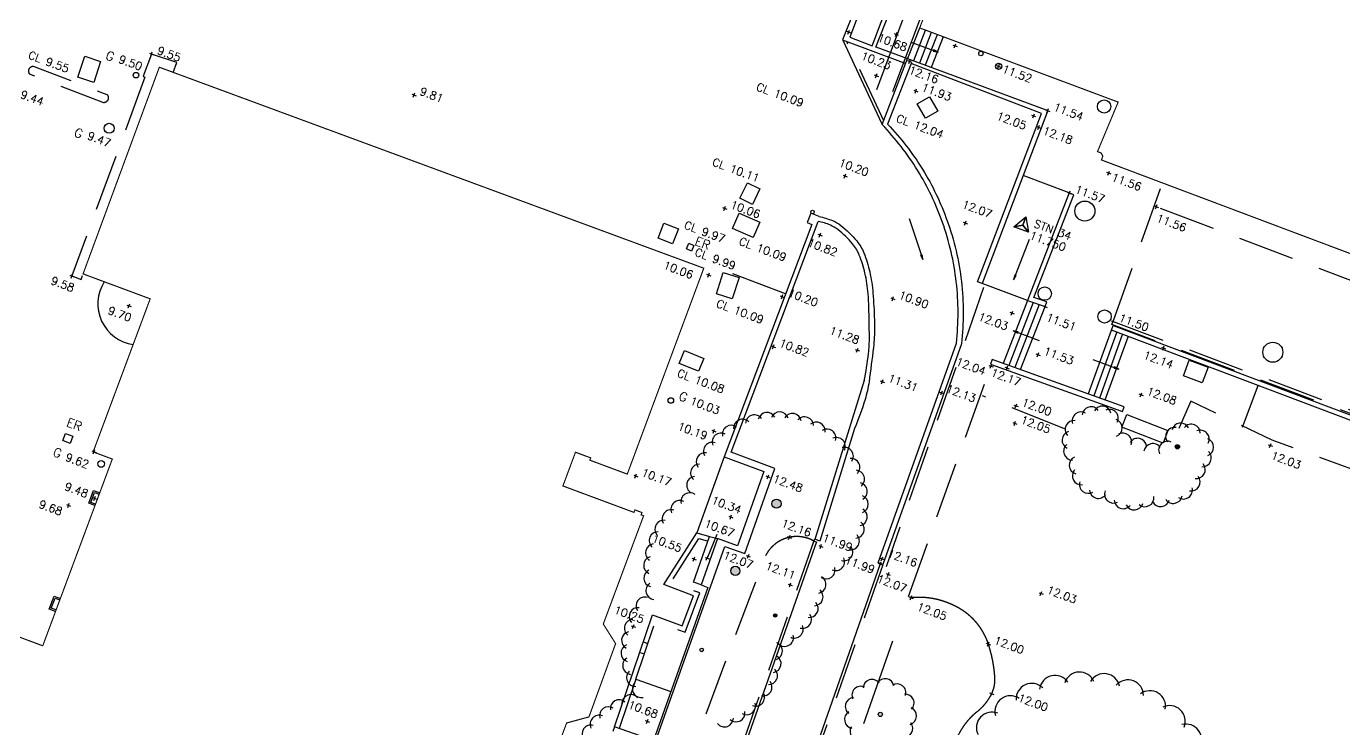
# Model space of a CAD drawing. Header units: millimetres. Extents: x 521005098 to 522149999836, y 174611071 to 175300000107.
# Drawn here: x 521313421 to 521372668, y 174768519 to 174800124 of the extents above; entities that cross this region are included whole.
import ezdxf
from ezdxf.enums import TextEntityAlignment as Align

# ---------------------------------------------------------------- set-up
doc = ezdxf.new("R2010")
doc.units = ezdxf.units.MM
doc.header["$LTSCALE"] = 200
doc.linetypes.add('survey-A$0$DASHED', pattern=[19.05, 12.7, -6.35])
for name, color, linetype in [('0-35TEXT', 3, 'Continuous'), ('survey-A$0$BT', 8, 'Continuous'), ('survey-A$0$BUILDING', 8, 'Continuous'), ('survey-A$0$CONTROL', 8, 'Continuous'), ('survey-A$0$DETAIL', 8, 'Continuous'), ('survey-A$0$GAS', 8, 'Continuous'), ('survey-A$0$LEVEL', 8, 'Continuous'), ('survey-A$0$ROAD', 8, 'Continuous'), ('survey-A$0$SERVICE', 8, 'Continuous'), ('survey-A$0$STAIRS', 8, 'Continuous'), ('survey-A$0$TEXT_SERVICE', 8, 'Continuous'), ('survey-A$0$VEGETATION', 8, 'Continuous')]:
    doc.layers.add(name, color=color, linetype=linetype)
doc.styles.add('survey-A$0$ROMANS', font='Romans.shx')

# ---------------------------------------------------------------- blocks, each defined once
blk = doc.blocks.new('survey-A')
at = {"layer": 'survey-A$0$SERVICE', "linetype": 'Continuous'}
h = blk.add_hatch(color=256, dxfattribs=at)
edge = h.paths.add_edge_path()
edge.add_arc((521347107, 174773612), 75, -20.42304, 339.57696)
at = {"layer": 'survey-A$0$VEGETATION', "linetype": 'Continuous'}
h = blk.add_hatch(color=256, dxfattribs=at)
edge = h.paths.add_edge_path()
edge.add_arc((521365190, 174781203), 95.5, -20.42304, 339.57696)
h = blk.add_hatch(color=256, dxfattribs=at)
edge = h.paths.add_edge_path()
edge.add_arc((521341870, 174766142), 127, -20.42304, 339.57696)
edge = h.paths.add_edge_path()
edge.add_arc((521343795, 174772063), 79.6, -20.42304, 339.57696)
edge = h.paths.add_edge_path()
edge.add_arc((521345309, 174775619), 207, -20.42304, 339.57696)
edge = h.paths.add_edge_path()
edge.add_arc((521347159, 174778642), 207, -20.42304, 339.57696)
edge = h.paths.add_edge_path()
edge.add_arc((521340055, 174761184), 15.9, -20.42304, 339.57696)
edge = h.paths.add_edge_path()
edge.add_arc((521351829, 174769161), 95.5, -20.42304, 339.57696)
edge = h.paths.add_edge_path()
edge.add_arc((521360992, 174764715), 160, -20.42304, 339.57696)
edge = h.paths.add_edge_path()
edge.add_arc((521362701, 174754282), 111, -20.42304, 339.57696)
edge = h.paths.add_edge_path()
edge.add_arc((521371251, 174749856), 111, -20.42304, 339.57696)
edge = h.paths.add_edge_path()
edge.add_arc((521378066, 174747229), 191, -20.42304, 339.57696)
at = {"layer": 'survey-A$0$BT', "linetype": 'Continuous', "flags": 128}
blk.add_lwpolyline([(521358816, 174814276), (521352370, 174797175)], dxfattribs=at)
at = {"layer": 'survey-A$0$BUILDING', "linetype": 'Continuous', "const_width": 50, "flags": 128}
for points in [[(521357051, 174809146), (521353601, 174800052)], [(521401283, 174792188), (521392312, 174795563), (521391333, 174793045), (521391498, 174792984), (521388297, 174784450), (521388129, 174784513), (521387942, 174784450), (521387879, 174784282), (521361773, 174794111), (521361836, 174794279), (521361764, 174794423), (521361596, 174794486), (521362527, 174796715), (521353601, 174800052)], [(521314158, 174772248), (521317287, 174780651), (521316425, 174780973), (521318990, 174787861), (521315972, 174788984), (521319401, 174798283), (521343889, 174789239), (521340448, 174779974), (521338764, 174780601), (521338803, 174780704), (521338119, 174780959), (521337553, 174779441), (521340749, 174778251), (521340791, 174778363), (521341109, 174778245), (521341071, 174778142), (521341183, 174778100), (521339369, 174773227), (521339924, 174772347), (521338725, 174769048), (521337721, 174768775), (521335988, 174764145)], [(521309772, 174773657), (521312373, 174772656), (521312470, 174772880), (521314158, 174772248)]]:
    blk.add_lwpolyline(points, dxfattribs=at)
at = {"layer": 'survey-A$0$CONTROL', "linetype": 'Continuous', "flags": 128}
blk.add_lwpolyline([(521358234, 174791172), (521358374, 174791547), (521358489, 174790864), (521358234, 174791172), (521357840, 174791106), (521358374, 174791547), (521358234, 174791172), (521358489, 174790864), (521357840, 174791106), (521358234, 174791172)], dxfattribs=at)
at = {"layer": 'survey-A$0$DETAIL', "linetype": 'Continuous', "flags": 128}
for points in [[(521351628, 174799192), (521352726, 174801983), (521351323, 174802523), (521350129, 174799513), (521352974, 174798454)], [(521351632, 174799202), (521353059, 174798671)], [(521351915, 174795699), (521353059, 174798671), (521359358, 174796329), (521356406, 174788555), (521356200, 174788632), (521359075, 174796202), (521353211, 174798451), (521352159, 174795722)], [(521349080, 174791565), (521348710, 174791718), (521348626, 174791515), (521348535, 174791295), (521348746, 174791208), (521344811, 174780749), (521346587, 174780088), (521345402, 174776752), (521344507, 174777070), (521343767, 174774988), (521344078, 174774877), (521341628, 174767979), (521339876, 174768602), (521339802, 174768394)], [(521341649, 174767738), (521344838, 174776719), (521345734, 174776401), (521347090, 174780221), (521345123, 174780954), (521349033, 174791347)], [(521355474, 174785839), (521351942, 174775907), (521351736, 174775984), (521355250, 174785864)], [(521350672, 174782033), (521349105, 174776963), (521348898, 174777040), (521351111, 174784196)], [(521344811, 174780749), (521343577, 174777337)], [(521316507, 174778555), (521316225, 174778659), (521316442, 174779240), (521316723, 174779136)], [(521316531, 174778620), (521316315, 174778701), (521316483, 174779150), (521316698, 174779070)], [(521339876, 174768602), (521341581, 174773641), (521342921, 174773142), (521343427, 174774501), (521342087, 174775000), (521343577, 174777337), (521344149, 174777173)], [(521343767, 174774988), (521343430, 174775113), (521344149, 174777173), (521344507, 174777070)], [(521314734, 174773794), (521314453, 174773899), (521314669, 174774480), (521314950, 174774375)], [(521314758, 174773860), (521314543, 174773940), (521314710, 174774390), (521314926, 174774309)], [(521341169, 174772424), (521341378, 174772353)], [(521351094, 174768755), (521352392, 174772472)], [(521341009, 174771950), (521341217, 174771880)]]:
    blk.add_lwpolyline(points, dxfattribs=at)
for points in [[(521351465, 174799250), (521352438, 174801833), (521351427, 174802213), (521350454, 174799630)], [(521359242, 174787513), (521359312, 174787721), (521358733, 174787916), (521360532, 174792544), (521360327, 174792624), (521358444, 174787780)], [(521362299, 174786654), (521382611, 174778995), (521382533, 174778789), (521362221, 174786448)], [(521356854, 174785135), (521356780, 174784927), (521362724, 174782793), (521362799, 174783000)], [(521362914, 174782650), (521364762, 174781933), (521364545, 174781373), (521362697, 174782091)]]:
    blk.add_lwpolyline(points, close=True, dxfattribs=at)
at = {"layer": 'survey-A$0$DETAIL', "linetype": 'survey-A$0$DASHED', "flags": 128}
for points in [[(521319050, 174798875), (521318678, 174797877), (521318754, 174797839)], [(521320026, 174798053), (521320193, 174798502), (521319050, 174798875)], [(521318754, 174797839), (521315468, 174788889), (521315881, 174788737), (521315966, 174788986)], [(521362299, 174786843), (521364523, 174793075)], [(521384623, 174784277), (521364240, 174792006)], [(521347566, 174788087), (521344063, 174789418)], [(521356475, 174788376), (521352087, 174775800)], [(521353092, 174774460), (521356805, 174784831)], [(521368126, 174782090), (521368830, 174783956)], [(521360113, 174782007), (521356425, 174783501)], [(521365788, 174783254), (521365261, 174782028)], [(521377554, 174778536), (521369458, 174781496), (521365788, 174783254)], [(521340833, 174770746), (521341717, 174773356), (521343050, 174772859), (521343710, 174774630), (521342419, 174775111), (521343674, 174777081), (521344076, 174776965)], [(521340833, 174770746), (521340084, 174768531)], [(521340833, 174770746), (521342412, 174770185)]]:
    blk.add_lwpolyline(points, dxfattribs=at)
at = {"layer": 'survey-A$0$DETAIL', "linetype": 'Continuous'}
for points in [[(521355250, 174785864, 0.056405), (521355245, 174788619, 0.056405), (521354624, 174791303, 0.053156), (521353504, 174793646, 0.053156), (521351915, 174795699)], [(521352159, 174795722, -0.052327), (521353726, 174793690, -0.052327), (521354837, 174791377, -0.057235), (521355474, 174788644, -0.057235), (521355474, 174785839)], [(521349080, 174791565, -0.04685), (521349683, 174791380, -0.07029), (521350047, 174791167, -0.049492), (521350770, 174790464, -0.081257), (521351087, 174789934, -0.038422), (521351353, 174789072, -0.03599), (521351498, 174788120, -0.012227), (521351564, 174786920, -0.018794), (521351558, 174786138, -0.018138), (521351520, 174785675, -0.00542), (521351321, 174784131, -0.040194), (521351143, 174783333, -0.023747), (521350672, 174782033)], [(521351103, 174784157, 0.018749), (521351296, 174785395, 0.031163), (521351338, 174786148, 0.005775), (521351313, 174787476, 0.012429), (521351279, 174788092, 0.035788), (521351138, 174789017, 0.039163), (521350884, 174789833, 0.080512), (521350584, 174790334, 0.050218), (521349913, 174790984, 0.069562), (521349583, 174791177, 0.046141), (521349033, 174791347)]]:
    blk.add_lwpolyline(points, format="xyb", dxfattribs=at)
at = {"layer": 'survey-A$0$DETAIL', "linetype": 'survey-A$0$DASHED', "flags": 128}
blk.add_lwpolyline([(521348844, 174776962, 0.488678), (521346550, 174776001), (521342147, 174764324), (521339732, 174757587)], format="xyb", dxfattribs=at)
at = {"layer": 'survey-A$0$DETAIL', "flags": 128}
for points in [[(521347641, 174777163), (521347828, 174777093)], [(521347699, 174777035), (521347769, 174777222)]]:
    blk.add_lwpolyline(points, dxfattribs=at)
at = {"layer": 'survey-A$0$DETAIL', "linetype": 'survey-A$0$DASHED'}
blk.add_lwpolyline([(521353210, 174774413, -0.159352), (521355426, 174773908, -0.180159), (521356689, 174772328, -0.063101), (521356982, 174770818, -0.13228), (521356836, 174770089, -0.110812), (521356182, 174769282, 0.097759), (521355420, 174768389, 0.05331), (521354347, 174765890, 0.037855), (521353500, 174762160, 0.031088), (521353348, 174760389, 0.083432), (521353443, 174759730, 0.172619), (521354037, 174758951, 0.103726), (521355528, 174758372, 0.058082), (521356932, 174758304, -0.048604), (521358609, 174758256, -0.03211), (521361653, 174757669, -0.028374), (521364992, 174756595, -0.123148), (521368285, 174754279, 0.126417), (521371509, 174752041, 0.033152), (521374274, 174751219, 0.035174)], format="xyb", dxfattribs=at)
at = {"layer": 'survey-A$0$DETAIL', "linetype": 'Continuous'}
blk.add_circle((521348777, 174791772), 80, dxfattribs=at)
blk.add_arc((521318494, 174787634), 1855, 147.59042, 261.56351, dxfattribs=at)
at = {"layer": 'survey-A$0$GAS', "linetype": 'Continuous', "flags": 128}
blk.add_lwpolyline([(521370521, 174847891), (521351655, 174797269)], dxfattribs=at)
at = {"layer": 'survey-A$0$LEVEL', "flags": 128}
for points in [[(521350315, 174799899), (521350502, 174799830)], [(521350373, 174799771), (521350443, 174799958)], [(521352510, 174799668), (521352580, 174799855)], [(521352451, 174799796), (521352639, 174799726)], [(521355098, 174799282), (521355285, 174799212)], [(521355157, 174799153), (521355227, 174799340)], [(521318956, 174798910), (521319143, 174798840)], [(521319015, 174798781), (521319085, 174798969)], [(521353115, 174798451), (521353185, 174798638)], [(521353057, 174798579), (521353244, 174798509)], [(521357056, 174798362), (521357243, 174798292)], [(521357114, 174798234), (521357184, 174798421)], [(521351553, 174797937), (521351741, 174797868)], [(521351612, 174797809), (521351682, 174797996)], [(521330764, 174797069), (521330952, 174796999)], [(521330823, 174796940), (521330893, 174797128)], [(521353333, 174797251), (521353521, 174797182)], [(521353392, 174797123), (521353462, 174797310)], [(521359265, 174796364), (521359452, 174796294)], [(521359323, 174796235), (521359393, 174796422)], [(521358628, 174796133), (521358815, 174796063)], [(521358687, 174796004), (521358757, 174796191)], [(521358920, 174795482), (521358989, 174795669)], [(521358861, 174795610), (521359048, 174795540)], [(521350151, 174793427), (521350339, 174793357)], [(521350210, 174793298), (521350280, 174793485)], [(521362006, 174793554), (521362193, 174793484)], [(521362065, 174793425), (521362135, 174793613)], [(521360292, 174792530), (521360362, 174792718)], [(521360233, 174792659), (521360421, 174792589)], [(521344731, 174791969), (521344919, 174791900)], [(521344790, 174791841), (521344860, 174792028)], [(521364146, 174792041), (521364334, 174791971)], [(521364205, 174791912), (521364275, 174792100)], [(521355555, 174791307), (521355743, 174791238)], [(521355614, 174791179), (521355684, 174791366)], [(521349021, 174790766), (521349208, 174790696)], [(521349080, 174790637), (521349149, 174790825)], [(521315374, 174788924), (521315561, 174788854)], [(521315433, 174788795), (521315503, 174788983)], [(521344014, 174788969), (521344201, 174788899)], [(521344072, 174788840), (521344142, 174789028)], [(521347324, 174787996), (521347511, 174787927)], [(521347383, 174787868), (521347452, 174788055)], [(521352359, 174787778), (521352429, 174787965)], [(521317943, 174787583), (521318131, 174787513)], [(521318002, 174787454), (521318072, 174787642)], [(521352301, 174787906), (521352488, 174787836)], [(521359149, 174787548), (521359336, 174787478)], [(521359208, 174787419), (521359277, 174787607)], [(521357656, 174787255), (521357844, 174787185)], [(521357715, 174787126), (521357785, 174787313)], [(521362205, 174786878), (521362392, 174786808)], [(521362264, 174786749), (521362333, 174786937)], [(521346927, 174785747), (521347114, 174785677)], [(521346986, 174785618), (521347055, 174785806)], [(521350762, 174785458), (521350831, 174785645)], [(521364473, 174785680), (521364660, 174785611)], [(521364532, 174785552), (521364601, 174785739)], [(521350703, 174785586), (521350890, 174785517)], [(521358830, 174785382), (521359017, 174785312)], [(521358889, 174785254), (521358958, 174785441)], [(521356711, 174784866), (521356899, 174784796)], [(521356770, 174784737), (521356840, 174784925)], [(521357431, 174784782), (521357618, 174784713)], [(521357489, 174784654), (521357559, 174784841)], [(521351824, 174784165), (521352011, 174784095)], [(521351883, 174784037), (521351952, 174784224)], [(521354495, 174783663), (521354682, 174783594)], [(521354554, 174783535), (521354623, 174783722)], [(521363456, 174783579), (521363644, 174783509)], [(521363515, 174783450), (521363585, 174783638)], [(521357836, 174783079), (521358024, 174783010)], [(521357895, 174782951), (521357965, 174783138)], [(521357788, 174782292), (521357975, 174782222)], [(521357847, 174782163), (521357916, 174782350)], [(521344246, 174781945), (521344433, 174781875)], [(521344305, 174781816), (521344375, 174782003)], [(521316368, 174781019), (521316556, 174780949)], [(521316427, 174780891), (521316497, 174781078)], [(521369276, 174781295), (521369464, 174781225)], [(521369335, 174781167), (521369405, 174781354)], [(521340736, 174779920), (521340923, 174779850)], [(521340795, 174779791), (521340865, 174779979)], [(521346679, 174779889), (521346867, 174779819)], [(521346738, 174779760), (521346808, 174779948)], [(521315221, 174778607), (521315408, 174778537)], [(521315280, 174778478), (521315349, 174778666)], [(521316400, 174778922), (521316587, 174778852)], [(521316458, 174778793), (521316528, 174778981)], [(521345012, 174778079), (521345199, 174778009)], [(521345070, 174777950), (521345140, 174778138)], [(521348751, 174776997), (521348938, 174776927)], [(521348810, 174776869), (521348879, 174777056)], [(521349061, 174776759), (521349248, 174776689)], [(521349120, 174776630), (521349189, 174776818)], [(521343355, 174776189), (521343543, 174776119)], [(521343414, 174776060), (521343484, 174776248)], [(521343945, 174776224), (521344132, 174776154)], [(521344003, 174776095), (521344073, 174776283)], [(521345795, 174776314), (521345982, 174776245)], [(521345853, 174776186), (521345923, 174776373)], [(521351810, 174776198), (521351998, 174776128)], [(521351869, 174776069), (521351939, 174776257)], [(521351732, 174775964), (521351919, 174775894)], [(521351791, 174775835), (521351860, 174776023)], [(521352150, 174775372), (521352220, 174775560)], [(521347680, 174775024), (521347867, 174774954)], [(521347739, 174774895), (521347808, 174775083)], [(521352092, 174775501), (521352279, 174775431)], [(521353117, 174774448), (521353304, 174774378)], [(521353175, 174774319), (521353245, 174774506)], [(521358968, 174774636), (521359155, 174774567)], [(521359026, 174774508), (521359096, 174774695)], [(521340628, 174773150), (521340815, 174773080)], [(521340687, 174773021), (521340757, 174773209)], [(521356595, 174772363), (521356783, 174772293)], [(521356654, 174772234), (521356724, 174772421)], [(521356743, 174770124), (521356930, 174770054)], [(521356801, 174769995), (521356871, 174770183)], [(521341256, 174768881), (521341443, 174768811)], [(521341315, 174768752), (521341384, 174768940)]]:
    blk.add_lwpolyline(points, dxfattribs=at)
at = {"layer": 'survey-A$0$LEVEL', "linetype": 'Continuous', "flags": 128}
blk.add_lwpolyline([(521344470, 174777256), (521344038, 174776189)], dxfattribs=at)
at = {"layer": 'survey-A$0$ROAD', "linetype": 'Continuous', "flags": 128}
for points in [[(521351911, 174795714), (521350154, 174799493)], [(521341870, 174756735), (521348968, 174776942)], [(521351826, 174775929), (521344804, 174755854)]]:
    blk.add_lwpolyline(points, dxfattribs=at)
at = {"layer": 'survey-A$0$ROAD', "linetype": 'survey-A$0$DASHED', "flags": 128}
for points in [[(521351981, 174795871), (521350321, 174799441)], [(521341756, 174756775), (521348855, 174776981)], [(521351939, 174775889), (521344917, 174755815)]]:
    blk.add_lwpolyline(points, dxfattribs=at)
blk.add_lwpolyline([(521317051, 174797054, -0.620506), (521316901, 174796683), (521313588, 174797961, -0.635613), (521313732, 174798334), (521317045, 174797056)], format="xyb", dxfattribs=at)
at = {"layer": 'survey-A$0$SERVICE', "linetype": 'Continuous', "flags": 128}
for points in [[(521315738, 174797835), (521316044, 174798777), (521316758, 174798545), (521316451, 174797603)], [(521354043, 174796957), (521354414, 174796305), (521353858, 174795988), (521353487, 174796640)], [(521345512, 174792389), (521345849, 174793081), (521346415, 174792806), (521346079, 174792113)], [(521346104, 174790628), (521345178, 174791030), (521345476, 174791718), (521346403, 174791316)], [(521342747, 174791018), (521342486, 174790336), (521341833, 174790587), (521342094, 174791268)], [(521343444, 174790260), (521343335, 174790013), (521343106, 174790114), (521343216, 174790361)], [(521345479, 174788826), (521345173, 174787863), (521344458, 174788089), (521344764, 174789052)], [(521343647, 174784601), (521342787, 174784955), (521343027, 174785538), (521343887, 174785183)], [(521365724, 174785095), (521366568, 174784781), (521366306, 174784078), (521365463, 174784392)], [(521315394, 174781356), (521315066, 174781479), (521315188, 174781807), (521315516, 174781684)]]:
    blk.add_lwpolyline(points, close=True, dxfattribs=at)
at = {"layer": 'survey-A$0$SERVICE', "linetype": 'survey-A$0$DASHED', "flags": 128}
blk.add_lwpolyline([(521362246, 174786703), (521362299, 174786843), (521382760, 174779195), (521382707, 174779054)], close=True, dxfattribs=at)
at = {"layer": 'survey-A$0$SERVICE', "linetype": 'Continuous'}
for centre, radius in [((521356353, 174798899), 100), ((521318353, 174797924), 125), ((521357149, 174798327), 140), ((521317145, 174795535), 225), ((521342405, 174783285), 125), ((521316788, 174780432), 150), ((521347107, 174773612), 75)]:
    blk.add_circle(centre, radius, dxfattribs=at)
at = {"layer": 'survey-A$0$STAIRS', "linetype": 'Continuous', "flags": 128}
for points in [[(521353589, 174800041), (521353059, 174798671)], [(521353853, 174799942), (521353323, 174798572)], [(521354117, 174799843), (521353587, 174798473)], [(521354380, 174799745), (521353851, 174798375)], [(521354657, 174799657), (521354122, 174798275)], [(521358444, 174787780), (521357349, 174784957)], [(521358709, 174787690), (521357614, 174784866)], [(521358974, 174787599), (521357879, 174784776)], [(521358130, 174784677), (521359239, 174787509)], [(521361195, 174783602), (521362221, 174786448)], [(521361446, 174783505), (521362471, 174786351)], [(521361696, 174783408), (521362722, 174786254)], [(521361946, 174783311), (521362972, 174786157)]]:
    blk.add_lwpolyline(points, dxfattribs=at)
at = {"layer": 'survey-A$0$STAIRS', "flags": 128}
for points in [[(521353247, 174799395), (521354426, 174798957)], [(521354214, 174799019), (521354219, 174799008)], [(521354219, 174799032), (521354231, 174799005)], [(521354224, 174799045), (521354243, 174799002)], [(521354229, 174799058), (521354255, 174798999)], [(521354238, 174799062), (521354268, 174798996)], [(521354253, 174799054), (521354280, 174798993)], [(521354267, 174799046), (521354292, 174798990)], [(521354282, 174799038), (521354304, 174798987)], [(521354296, 174799030), (521354316, 174798984)], [(521354311, 174799022), (521354329, 174798981)], [(521354325, 174799014), (521354341, 174798978)], [(521354340, 174799006), (521354353, 174798975)], [(521354354, 174798998), (521354365, 174798972)], [(521354368, 174798990), (521354377, 174798969)], [(521354383, 174798981), (521354390, 174798966)], [(521354397, 174798973), (521354402, 174798963)], [(521353120, 174791474), (521353739, 174789628)], [(521358517, 174790534), (521357826, 174788714)], [(521353650, 174789830), (521353645, 174789819)], [(521353663, 174789834), (521353650, 174789808)], [(521353677, 174789839), (521353656, 174789796)], [(521353690, 174789843), (521353661, 174789785)], [(521353699, 174789839), (521353667, 174789774)], [(521353702, 174789822), (521353672, 174789763)], [(521353705, 174789806), (521353678, 174789751)], [(521353708, 174789790), (521353684, 174789740)], [(521353711, 174789774), (521353689, 174789729)], [(521353715, 174789757), (521353695, 174789718)], [(521353718, 174789741), (521353700, 174789706)], [(521353721, 174789725), (521353706, 174789695)], [(521353724, 174789709), (521353711, 174789684)], [(521353727, 174789692), (521353717, 174789673)], [(521353730, 174789676), (521353723, 174789661)], [(521353733, 174789660), (521353728, 174789650)], [(521357842, 174788743), (521357832, 174788738)], [(521357850, 174788757), (521357835, 174788750)], [(521357858, 174788772), (521357838, 174788763)], [(521357866, 174788786), (521357840, 174788775)], [(521357874, 174788801), (521357843, 174788787)], [(521357882, 174788815), (521357846, 174788799)], [(521357889, 174788830), (521357849, 174788811)], [(521357897, 174788844), (521357852, 174788824)], [(521357905, 174788859), (521357854, 174788836)], [(521357913, 174788873), (521357857, 174788848)], [(521357921, 174788888), (521357860, 174788860)], [(521357929, 174788902), (521357863, 174788873)], [(521357925, 174788911), (521357866, 174788885)], [(521357912, 174788917), (521357869, 174788897)], [(521357898, 174788922), (521357871, 174788909)], [(521357885, 174788927), (521357874, 174788922)], [(521358985, 174785974), (521357807, 174786415)], [(521357840, 174786408), (521357830, 174786403)], [(521357856, 174786405), (521357841, 174786397)], [(521357872, 174786401), (521357852, 174786392)], [(521357888, 174786398), (521357863, 174786386)], [(521357904, 174786395), (521357874, 174786380)], [(521357921, 174786391), (521357885, 174786374)], [(521357937, 174786388), (521357897, 174786369)], [(521357953, 174786385), (521357908, 174786363)], [(521357969, 174786381), (521357919, 174786357)], [(521357985, 174786378), (521357930, 174786351)], [(521358002, 174786375), (521357941, 174786346)], [(521358018, 174786371), (521357952, 174786340)], [(521358022, 174786362), (521357964, 174786334)], [(521358017, 174786349), (521357975, 174786328)], [(521358013, 174786335), (521357986, 174786323)], [(521358008, 174786322), (521357997, 174786317)], [(521361384, 174785132), (521362563, 174784695)], [(521362351, 174784756), (521362356, 174784745)], [(521362356, 174784769), (521362368, 174784742)], [(521362361, 174784783), (521362380, 174784739)], [(521362366, 174784796), (521362392, 174784736)], [(521362376, 174784800), (521362405, 174784733)], [(521362390, 174784792), (521362417, 174784730)], [(521362405, 174784784), (521362429, 174784727)], [(521362419, 174784776), (521362441, 174784725)], [(521362433, 174784767), (521362453, 174784722)], [(521362448, 174784759), (521362466, 174784719)], [(521362462, 174784751), (521362478, 174784716)], [(521362477, 174784743), (521362490, 174784713)], [(521362491, 174784735), (521362502, 174784710)], [(521362506, 174784727), (521362514, 174784707)], [(521362520, 174784719), (521362527, 174784704)], [(521362534, 174784711), (521362539, 174784701)]]:
    blk.add_lwpolyline(points, dxfattribs=at)
for points in [[(521354426, 174798957), (521354232, 174799065), (521354210, 174799009)], [(521353739, 174789628), (521353698, 174789846), (521353641, 174789827)], [(521357826, 174788714), (521357932, 174788909), (521357876, 174788930)], [(521357807, 174786415), (521358025, 174786370), (521358005, 174786313)], [(521362563, 174784695), (521362369, 174784803), (521362347, 174784747)]]:
    blk.add_lwpolyline(points, close=True, dxfattribs=at)
at = {"layer": 'survey-A$0$STAIRS', "linetype": 'survey-A$0$DASHED', "flags": 128}
for points in [[(521360327, 174792624), (521358251, 174793413)], [(521358444, 174787780), (521356406, 174788555)]]:
    blk.add_lwpolyline(points, dxfattribs=at)
at = {"layer": 'survey-A$0$VEGETATION', "linetype": 'Continuous'}
for centre, radius in [((521361894, 174796516), 300), ((521361029, 174791811), 450), ((521359223, 174788095), 300), ((521361917, 174787067), 300), ((521369482, 174785459), 450), ((521365190, 174781203), 95.5), ((521347159, 174778642), 207), ((521345309, 174775619), 207), ((521343795, 174772063), 79.6), ((521351829, 174769161), 95.5)]:
    blk.add_circle(centre, radius, dxfattribs=at)
for centre, radius, start, end in [((521346168, 174782239), 400, 35.76931, 175.04104), ((521346730, 174782348), 400, 26.95771, 166.22944), ((521347303, 174782370), 400, 18.1461, 157.41783), ((521347872, 174782304), 400, 9.3345, 148.60623), ((521360859, 174782373), 400, 59.26008, 198.53182), ((521361307, 174782602), 400, 35.68982, 174.96155), ((521361808, 174782634), 400, 12.11956, 151.39129), ((521362130, 174782488), 400, 333.47564, 112.74737), ((521345125, 174781770), 400, 53.39252, 192.66425), ((521345628, 174782044), 400, 44.58091, 183.85264), ((521348425, 174782151), 400, 0.5229, 139.79463), ((521348947, 174781916), 400, 351.71129, 130.98302), ((521360541, 174781985), 400, 82.83035, 222.10208), ((521362308, 174782048), 400, 291.37083, 70.64256), ((521365061, 174781672), 400, 79.71289, 218.98462), ((521365339, 174781872), 400, 27.49314, 166.76487), ((521365820, 174781817), 400, 0.19386, 139.46559), ((521344670, 174781421), 400, 62.20412, 201.47585), ((521349428, 174781603), 400, 342.89969, 122.17142), ((521349854, 174781221), 400, 334.08809, 113.35982), ((521360404, 174781501), 400, 106.40061, 245.67234), ((521362736, 174781419), 400, 340.89524, 120.16697), ((521363405, 174781185), 400, 7.82691, 147.09864), ((521364748, 174781052), 400, 65.65132, 204.92305), ((521366222, 174781548), 400, 332.89458, 112.16631), ((521366421, 174781193), 400, 289.9082, 69.17993), ((521343946, 174780538), 400, 79.82733, 219.09906), ((521344274, 174781007), 400, 71.01573, 210.28745), ((521350218, 174780777), 400, 325.27648, 104.54821), ((521360473, 174781003), 400, 129.97087, 269.2426), ((521364084, 174780950), 400, 32.8133, 172.08503), ((521366314, 174780702), 400, 266.33794, 45.60967), ((521343693, 174780023), 400, 88.63893, 227.91066), ((521350509, 174780283), 400, 316.46488, 95.73661), ((521360727, 174780378), 400, 114.59937, 253.8711), ((521366044, 174780174), 400, 261.61995, 40.89168), ((521343523, 174779476), 400, 97.45053, 236.72226), ((521350720, 174779751), 400, 307.65328, 86.92501), ((521360866, 174779895), 400, 138.16963, 277.44136), ((521365810, 174779620), 400, 259.05772, 38.32945), ((521343261, 174778737), 400, 53.67315, 192.94488), ((521350848, 174779192), 400, 298.84167, 78.11341), ((521361186, 174779508), 400, 161.73989, 301.01162), ((521361635, 174779281), 400, 185.31015, 324.58189), ((521362315, 174779069), 400, 158.37848, 297.65021), ((521365466, 174779253), 400, 235.48746, 14.75919), ((521342807, 174778386), 400, 62.48476, 201.75649), ((521350889, 174778621), 400, 290.03007, 69.3018), ((521362750, 174778816), 400, 181.94874, 321.22047), ((521363249, 174778758), 400, 205.519, 344.79074), ((521363730, 174778905), 400, 229.08927, 8.361), ((521364439, 174778908), 400, 205.63743, 344.90916), ((521365005, 174779054), 400, 211.9172, 351.18893), ((521342087, 174777499), 400, 80.10797, 219.37969), ((521342413, 174777970), 400, 71.29636, 210.56809), ((521350842, 174778049), 400, 281.21847, 60.4902), ((521341837, 174776983), 400, 88.91957, 228.1913), ((521350707, 174777492), 400, 272.40686, 51.67859), ((521341669, 174776435), 400, 97.73117, 237.0029), ((521350489, 174776962), 400, 263.59526, 42.86699), ((521341587, 174775868), 400, 106.54278, 245.8145), ((521349824, 174776033), 400, 245.97205, 25.24378), ((521350192, 174776472), 400, 254.78366, 34.05539), ((521341593, 174775295), 400, 115.35438, 254.62611), ((521349393, 174775655), 400, 237.16045, 16.43218), ((521341687, 174774729), 400, 124.16598, 263.43771), ((521348989, 174775008), 400, 280.93783, 60.20956), ((521341242, 174774042), 400, 72.56827, 211.84001), ((521348852, 174774452), 400, 272.12623, 51.39796), ((521340935, 174773566), 400, 82.63868, 221.91041), ((521348632, 174773923), 400, 263.31462, 42.58635), ((521340716, 174773042), 400, 92.70908, 231.98081), ((521347962, 174772996), 400, 245.69142, 24.96315), ((521348333, 174773434), 400, 254.50302, 33.77475), ((521340592, 174772489), 400, 102.77949, 242.05122), ((521347529, 174772621), 400, 236.87981, 16.15154), ((521340567, 174771923), 400, 112.84989, 252.12162), ((521347025, 174772008), 400, 289.39995, 68.67168), ((521340641, 174771360), 400, 122.92029, 262.19203), ((521346965, 174771444), 400, 279.32955, 58.60128), ((521340813, 174770820), 400, 132.9907, 272.26243), ((521346808, 174770900), 400, 269.25915, 48.53087), ((521359688, 174770218), 700, 33.69109, 172.96282), ((521360787, 174770367), 700, 22.44109, 161.71282), ((521361894, 174770298), 700, 11.19109, 150.46282), ((521341076, 174770318), 400, 143.0611, 282.33283), ((521346558, 174770390), 400, 259.18874, 38.46047), ((521350954, 174770026), 400, 65.71032, 204.98205), ((521351456, 174770333), 400, 38.01801, 177.28974), ((521352044, 174770372), 400, 10.3257, 149.59744), ((521352582, 174770134), 400, 342.6334, 121.90513), ((521358640, 174769858), 700, 44.94109, 184.21282), ((521362965, 174770015), 700, 359.94109, 139.21282), ((521363961, 174769528), 700, 348.69109, 127.96282), ((521340083, 174769417), 400, 48.98175, 188.25348), ((521340606, 174769652), 400, 40.17015, 179.44188), ((521345814, 174769541), 400, 239.04793, 18.31966), ((521346223, 174769933), 400, 249.11834, 28.39007), ((521350652, 174769520), 400, 93.40263, 232.67436), ((521352948, 174769673), 400, 314.94109, 94.21282), ((521357682, 174769300), 700, 56.19109, 195.46282), ((521339176, 174768722), 400, 66.60496, 205.87669), ((521339603, 174769104), 400, 57.79335, 197.06508), ((521345342, 174769227), 400, 228.97753, 8.24926), ((521350620, 174768932), 400, 121.09493, 260.36667), ((521353058, 174769094), 400, 287.24878, 66.52051), ((521356851, 174768566), 700, 67.44109, 206.71282), ((521364843, 174768856), 700, 337.44109, 116.71282), ((521338812, 174768279), 400, 75.41656, 214.68829), ((521344822, 174769000), 400, 218.90713, 358.17886), ((521350865, 174768396), 400, 148.78724, 288.05898), ((521352886, 174768531), 400, 259.55647, 38.8282), ((521365577, 174768025), 700, 326.19109, 105.46282)]:
    blk.add_arc(centre, radius, start, end, dxfattribs=at)
at = {"layer": 'survey-A$0$CONTROL', "style": 'survey-A$0$ROMANS'}
for s, p in [('STN 34', (521358700, 174791105)), ('11.750', (521358505, 174790581))]:
    blk.add_text(s, height=360, rotation=339.57696, dxfattribs=at).set_placement(p)
at = {"layer": 'survey-A$0$LEVEL', "style": 'survey-A$0$ROMANS'}
for s, p in [('10.68', (521351656, 174799473)), ('CL 9.55', (521313470, 174798691)), ('9.50', (521317537, 174798500)), ('9.55', (521319272, 174798899)), ('10.23', (521350927, 174798654)), ('12.16', (521353068, 174798022)), ('11.52', (521357273, 174798064)), ('CL 10.09', (521346217, 174797261)), ('11.93', (521353649, 174797240)), ('9.44', (521313118, 174796916)), ('9.81', (521331080, 174797058)), ('11.54', (521359581, 174796353)), ('CL 12.04', (521352512, 174795840)), ('12.05', (521357022, 174795950)), ('9.47', (521316132, 174795060)), ('12.18', (521359101, 174795290)), ('CL 10.11', (521344234, 174793876)), ('10.20', (521349922, 174793851)), ('11.56', (521362192, 174793193)), ('11.57', (521360550, 174792648)), ('10.06', (521345048, 174791958)), ('12.07', (521355470, 174791974)), ('11.56', (521364210, 174791351)), ('CL 9.97', (521342970, 174791042)), ('CL 10.09', (521345440, 174790313)), ('10.82', (521348518, 174790247)), ('CL 9.99', (521343449, 174789822)), ('10.06', (521342033, 174789234)), ('9.58', (521314485, 174788540)), ('10.20', (521347640, 174787985)), ('10.90', (521352617, 174787895)), ('9.70', (521317054, 174787199)), ('CL 10.09', (521344418, 174787509)), ('12.03', (521356197, 174786919)), ('11.51', (521359252, 174786890)), ('11.50', (521362521, 174786867)), ('11.28', (521349504, 174786295)), ('10.82', (521347243, 174785736)), ('11.53', (521359146, 174785371)), ('12.04', (521355189, 174784898)), ('12.14', (521363626, 174785195)), ('CL 10.08', (521342657, 174784376)), ('11.31', (521352140, 174784154)), ('12.17', (521356768, 174784406)), ('12.13', (521354747, 174783676)), ('12.08', (521363773, 174783568)), ('10.03', (521343233, 174783131)), ('12.00', (521358152, 174783068)), ('10.19', (521342676, 174781988)), ('12.05', (521358104, 174782281)), ('9.62', (521315141, 174780593)), ('12.03', (521369366, 174780675)), ('10.17', (521341052, 174779909)), ('12.48', (521346963, 174779631)), ('9.48', (521315106, 174779277)), ('9.68', (521313946, 174778481)), ('10.34', (521344202, 174778659)), ('12.16', (521347343, 174777628)), ('10.67', (521343880, 174777610)), ('10.55', (521341524, 174776934)), ('11.99', (521349191, 174776966)), ('12.07', (521344728, 174776185)), ('11.99', (521350196, 174775970)), ('12.16', (521352113, 174776272)), ('12.11', (521346631, 174775711)), ('12.07', (521351636, 174775126)), ('12.03', (521359284, 174774625)), ('10.25', (521339819, 174773730)), ('12.05', (521353439, 174773869)), ('12.00', (521356911, 174772352)), ('10.68', (521340446, 174769461)), ('12.00', (521357989, 174769767))]:
    blk.add_text(s, height=360, rotation=339.57696, dxfattribs=at).set_placement(p)
at = {"layer": 'survey-A$0$TEXT_SERVICE', "style": 'survey-A$0$ROMANS'}
for s, p in [('G', (521317186, 174798783)), ('G', (521315772, 174795318)), ('ER', (521343838, 174790369)), ('G', (521342966, 174783456)), ('ER', (521315578, 174782215)), ('G', (521314817, 174780937))]:
    blk.add_text(s, height=400, rotation=339.57696, dxfattribs=at).set_placement(p, align=Align.MIDDLE_CENTER)

msp = doc.modelspace()

# ---------------------------------------------------------------- block references
at = {"layer": '0-35TEXT'}
msp.add_blockref('survey-A', (0, 0), dxfattribs=at)

doc.saveas('drawing.dxf')
